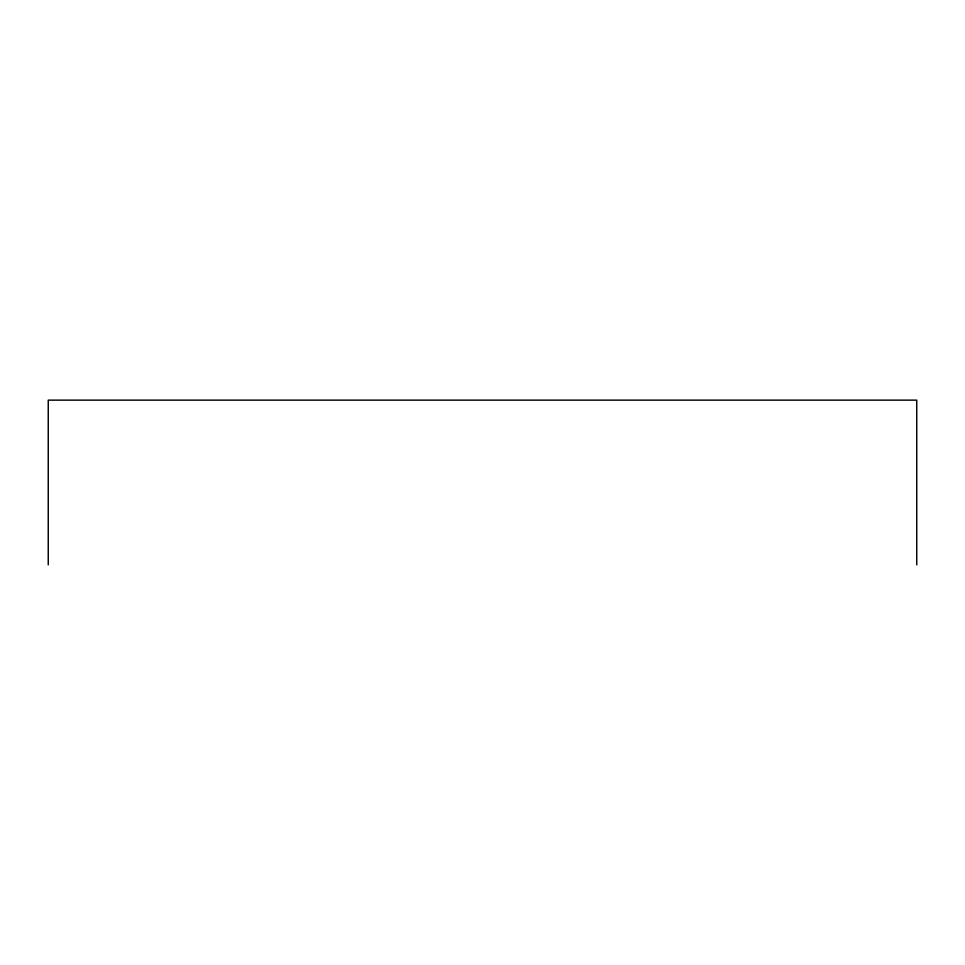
<?xml version="1.0" encoding="UTF-8"?>
<svg xmlns="http://www.w3.org/2000/svg" width="965" height="965" viewBox="0 0 965 965"><rect width="100%" height="100%" fill="white"/><g stroke="black" fill="none" stroke-linecap="round" stroke-linejoin="round"><path stroke-width="1.45" d="M916.75 564.863L916.75 400.137L48.25 400.137L48.25 564.863"/></g></svg>
